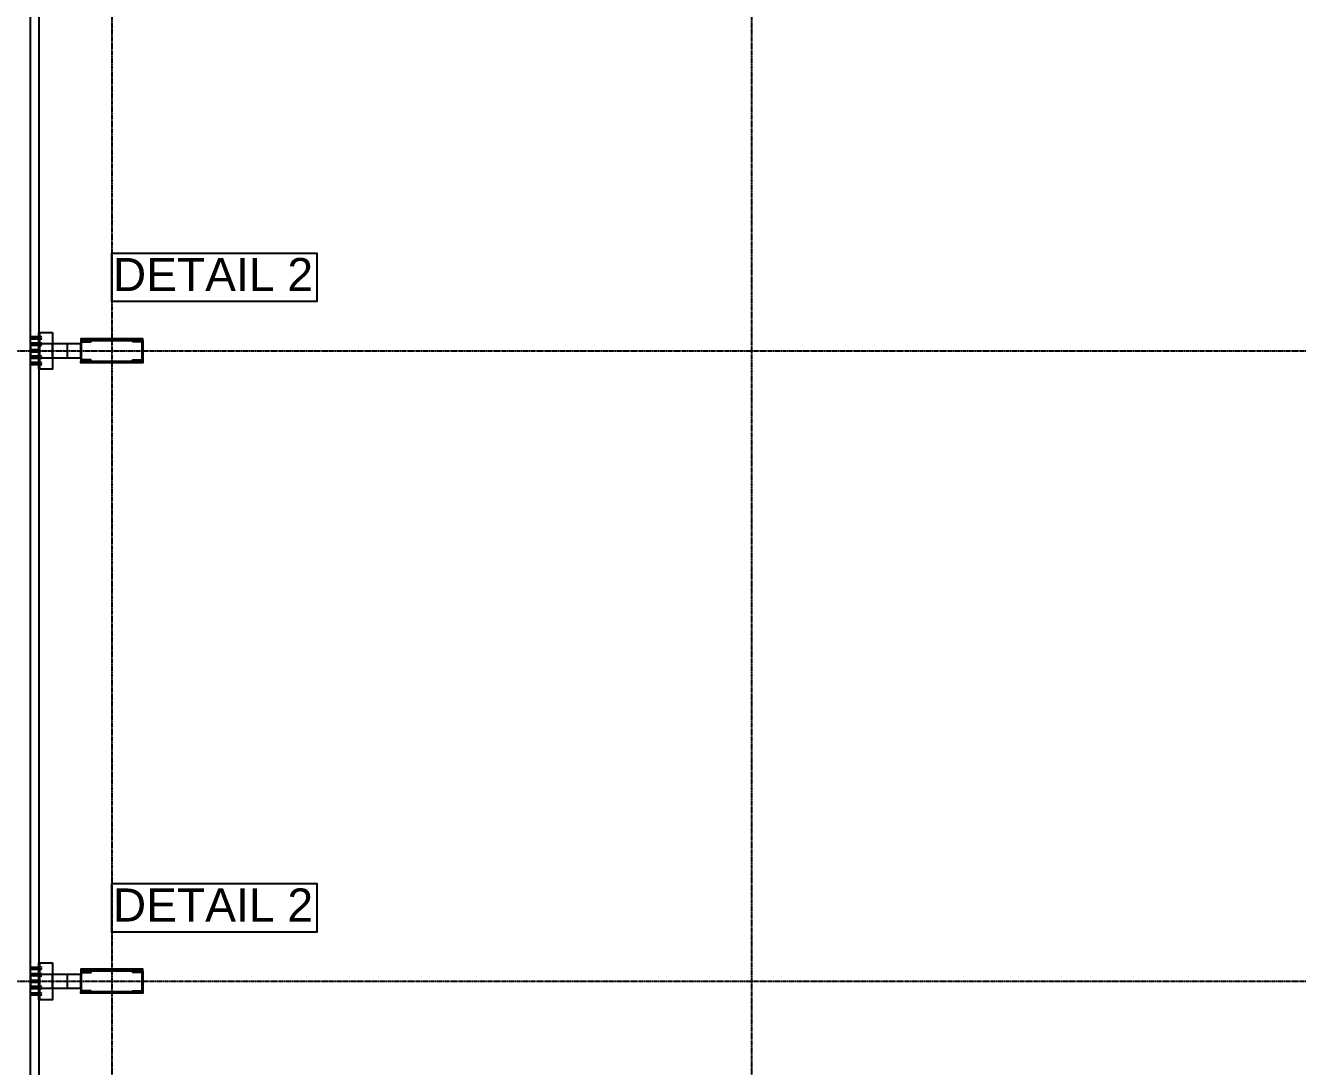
# Model space of a CAD drawing. Header units: millimetres. Extents: x 3470347 to 5996549, y -3470518 to 17149644.
# Drawn here: x 4985624 to 4994854, y 6806472 to 6814027 of the extents above; entities that cross this region are included whole.
import ezdxf
from ezdxf.enums import TextEntityAlignment as Align

# ---------------------------------------------------------------- set-up
doc = ezdxf.new("R2010")
doc.units = ezdxf.units.MM
doc.header["$MEASUREMENT"] = 0
doc.linetypes.add('CENTERX2', pattern=[4, 2.5, -0.5, 0.5, -0.5])
doc.layers.get('0').update_dxf_attribs({"linetype": 'CONTINUOUS', "lineweight": 25})
doc.layers.add('5', color=3, linetype='CONTINUOUS')
doc.layers.add('lintel', color=2, linetype='CONTINUOUS')
doc.layers.add('6 TEXT', color=7, linetype='CONTINUOUS', lineweight=25)
doc.layers.add('channnel', color=2, linetype='CONTINUOUS', lineweight=15)
doc.styles.add('TITLE', font='arial.ttf')

msp = doc.modelspace()

# ---------------------------------------------------------------- hatches: boundary and pattern name
at = {"layer": '6 TEXT', "linetype": 'ByBlock'}
h = msp.add_hatch(color=150, dxfattribs=at)
h.dxf.hatch_style = 1
h.paths.add_polyline_path([(4986026.08, 6811740.67), (4986026.08, 6811590.67), (4986101.08, 6811590.67), (4986101.08, 6811595.67, 0.4142136), (4986097.08, 6811599.67), (4986031.48, 6811599.67), (4986031.48, 6811731.67), (4986097.08, 6811731.67, 0.4142136), (4986101.08, 6811735.67), (4986101.08, 6811740.67)])
h = msp.add_hatch(color=150, dxfattribs=at)
h.dxf.hatch_style = 1
h.paths.add_polyline_path([(4986401.08, 6811740.67), (4986401.08, 6811735.67, 0.4142136), (4986405.08, 6811731.67), (4986470.68, 6811731.67), (4986470.68, 6811599.67), (4986405.08, 6811599.67, 0.4142136), (4986401.08, 6811595.67), (4986401.08, 6811590.67), (4986476.08, 6811590.67), (4986476.08, 6811740.67)])
h = msp.add_hatch(color=150, dxfattribs=at)
h.dxf.hatch_style = 1
h.paths.add_polyline_path([(4986026.08, 6807163.27), (4986026.08, 6807013.27), (4986101.08, 6807013.27), (4986101.08, 6807018.27, 0.4142136), (4986097.08, 6807022.27), (4986031.48, 6807022.27), (4986031.48, 6807154.27), (4986097.08, 6807154.27, 0.4142136), (4986101.08, 6807158.27), (4986101.08, 6807163.27)])
h = msp.add_hatch(color=150, dxfattribs=at)
h.dxf.hatch_style = 1
h.paths.add_polyline_path([(4986401.08, 6807163.27), (4986401.08, 6807158.27, 0.4142136), (4986405.08, 6807154.27), (4986470.68, 6807154.27), (4986470.68, 6807022.27), (4986405.08, 6807022.27, 0.4142136), (4986401.08, 6807018.27), (4986401.08, 6807013.27), (4986476.08, 6807013.27), (4986476.08, 6807163.27)])

# ---------------------------------------------------------------- linework, layer by layer
at = {"color": 8, "linetype": 'ByBlock'}
for p, q in [((4985729.08, 6811767.01), (4985661.08, 6811767.01)), ((4985729.08, 6811759.01), (4985661.08, 6811759.01)), ((4985729.08, 6811751.01), (4985661.08, 6811751.01)), ((4985729.08, 6811720.34), (4985661.08, 6811720.34)), ((4985729.08, 6811712.34), (4985661.08, 6811712.34)), ((4985729.08, 6811712.34), (4985661.08, 6811712.34)), ((4985729.08, 6811704.34), (4985661.08, 6811704.34)), ((4985729.08, 6811627.01), (4985661.08, 6811627.01)), ((4985729.08, 6811619.01), (4985661.08, 6811619.01)), ((4985729.08, 6811619.01), (4985661.08, 6811619.01)), ((4985729.08, 6811611.01), (4985661.08, 6811611.01)), ((4985729.08, 6811580.34), (4985661.08, 6811580.34)), ((4985729.08, 6811572.34), (4985661.08, 6811572.34)), ((4985729.08, 6811564.34), (4985661.08, 6811564.34)), ((4985729.08, 6807192.01), (4985661.08, 6807192.01)), ((4985729.08, 6807184.01), (4985661.08, 6807184.01)), ((4985729.08, 6807176.01), (4985661.08, 6807176.01)), ((4985729.08, 6807145.34), (4985661.08, 6807145.34)), ((4985729.08, 6807137.34), (4985661.08, 6807137.34)), ((4985729.08, 6807137.34), (4985661.08, 6807137.34)), ((4985729.08, 6807129.34), (4985661.08, 6807129.34)), ((4985729.08, 6807052.01), (4985661.08, 6807052.01)), ((4985729.08, 6807044.01), (4985661.08, 6807044.01)), ((4985729.08, 6807044.01), (4985661.08, 6807044.01)), ((4985729.08, 6807036.01), (4985661.08, 6807036.01)), ((4985729.08, 6807005.34), (4985661.08, 6807005.34)), ((4985729.08, 6806997.34), (4985661.08, 6806997.34)), ((4985729.08, 6806989.34), (4985661.08, 6806989.34))]:
    msp.add_line(p, q, dxfattribs=at)
at = {"color": 3}
for p, q in [((4985729.08, 6811532.34), (4985729.08, 6811799.01)), ((4985729.08, 6806957.34), (4985729.08, 6807224.01))]:
    msp.add_line(p, q, dxfattribs=at)
at = {"color": 2}
for p, q in [((4985721.08, 6811672.34), (4985661.08, 6811672.34)), ((4985721.08, 6811672.34), (4985661.08, 6811672.34)), ((4985721.08, 6811659.01), (4985661.08, 6811659.01)), ((4985721.08, 6811659.01), (4985661.08, 6811659.01)), ((4985721.08, 6807097.34), (4985661.08, 6807097.34)), ((4985721.08, 6807097.34), (4985661.08, 6807097.34)), ((4985721.08, 6807084.01), (4985661.08, 6807084.01)), ((4985721.08, 6807084.01), (4985661.08, 6807084.01))]:
    msp.add_line(p, q, dxfattribs=at)
at = {"color": 6, "linetype": 'ByBlock'}
for points in [[(4985721.08, 6811672.34), (4985661.08, 6811672.34), (4985661.08, 6816239.01), (4985721.08, 6816239.01)], [(4985721.08, 6807097.34), (4985661.08, 6807097.34), (4985661.08, 6811659.01), (4985721.08, 6811659.01)], [(4985721.08, 6801611.34), (4985661.08, 6801611.34), (4985661.08, 6807084.01), (4985721.08, 6807084.01)]]:
    msp.add_lwpolyline(points, close=True, dxfattribs=at)
at = {"color": 3}
for points in [[(4985821.08, 6811799.01), (4985821.08, 6811532.34), (4985721.08, 6811532.34), (4985721.08, 6811799.01)], [(4985721.08, 6811615.67), (4985821.08, 6811615.67), (4985821.08, 6811715.67), (4985721.08, 6811715.67)], [(4985926.08, 6811615.67), (4986026.08, 6811615.67), (4986026.08, 6811715.67), (4985926.08, 6811715.67)], [(4985821.08, 6807224.01), (4985821.08, 6806957.34), (4985721.08, 6806957.34), (4985721.08, 6807224.01)], [(4985721.08, 6807040.67), (4985821.08, 6807040.67), (4985821.08, 6807140.67), (4985721.08, 6807140.67)], [(4985926.08, 6807040.67), (4986026.08, 6807040.67), (4986026.08, 6807140.67), (4985926.08, 6807140.67)]]:
    msp.add_lwpolyline(points, close=True, dxfattribs=at)
at = {"layer": '6 TEXT', "color": 8, "linetype": 'CENTERX2', "ltscale": 0.5}
for p, q in [((4986251.08, 6817657.4), (4986251.08, 6774264.13)), ((4990891.08, 6817657.4), (4990891.08, 6774264.13))]:
    msp.add_line(p, q, dxfattribs=at)
at = {"layer": '6 TEXT', "color": 4, "linetype": 'ByBlock'}
for points in [[(4986101.08, 6811590.67), (4986101.08, 6811595.67, 0.4142136), (4986097.08, 6811599.67), (4986031.48, 6811599.67), (4986031.48, 6811731.67), (4986097.08, 6811731.67, 0.4142136), (4986101.08, 6811735.67), (4986101.08, 6811740.67), (4986026.08, 6811740.67), (4986026.08, 6811590.67)], [(4986401.08, 6811590.67), (4986401.08, 6811595.67, -0.4142136), (4986405.08, 6811599.67), (4986470.68, 6811599.67), (4986470.68, 6811731.67), (4986405.08, 6811731.67, -0.4142136), (4986401.08, 6811735.67), (4986401.08, 6811740.67), (4986476.08, 6811740.67), (4986476.08, 6811590.67)], [(4986101.08, 6807013.27), (4986101.08, 6807018.27, 0.4142136), (4986097.08, 6807022.27), (4986031.48, 6807022.27), (4986031.48, 6807154.27), (4986097.08, 6807154.27, 0.4142136), (4986101.08, 6807158.27), (4986101.08, 6807163.27), (4986026.08, 6807163.27), (4986026.08, 6807013.27)], [(4986401.08, 6807013.27), (4986401.08, 6807018.27, -0.4142136), (4986405.08, 6807022.27), (4986470.68, 6807022.27), (4986470.68, 6807154.27), (4986405.08, 6807154.27, -0.4142136), (4986401.08, 6807158.27), (4986401.08, 6807163.27), (4986476.08, 6807163.27), (4986476.08, 6807013.27)]]:
    msp.add_lwpolyline(points, format="xyb", close=True, dxfattribs=at)
at = {"layer": '6 TEXT', "color": 8, "linetype": 'CENTERX2', "ltscale": 0.5}
for points in [[(4982503.56, 6811665.67), (5022418.94, 6811665.67)], [(4982503.56, 6807090.67), (5022418.94, 6807090.67)]]:
    msp.add_lwpolyline(points, dxfattribs=at)
at = {"layer": 'channnel', "color": 8, "linetype": 'ByBlock'}
for p, q in [((4985729.08, 6811767.01), (4985661.08, 6811767.01)), ((4985661.08, 6811767.01), (4985661.08, 6811751.01)), ((4985729.08, 6811751.01), (4985661.08, 6811751.01)), ((4985714.68, 6811751.01), (4985714.68, 6811767.01)), ((4985729.08, 6811769.67), (4985729.08, 6811748.34)), ((4985741.4, 6811769.67), (4985729.08, 6811769.67)), ((4985729.08, 6811759.01), (4985741.4, 6811759.01)), ((4985741.4, 6811748.34), (4985729.08, 6811748.34)), ((4985729.08, 6811720.34), (4985661.08, 6811720.34)), ((4985661.08, 6811720.34), (4985661.08, 6811704.34)), ((4985729.08, 6811704.34), (4985661.08, 6811704.34)), ((4985714.68, 6811704.34), (4985714.68, 6811720.34)), ((4985729.08, 6811723.01), (4985729.08, 6811701.67)), ((4985741.4, 6811723.01), (4985729.08, 6811723.01)), ((4985729.08, 6811712.34), (4985741.4, 6811712.34)), ((4985741.4, 6811701.67), (4985729.08, 6811701.67)), ((4985729.08, 6811627.01), (4985661.08, 6811627.01)), ((4985661.08, 6811611.01), (4985661.08, 6811627.01)), ((4985729.08, 6811611.01), (4985661.08, 6811611.01)), ((4985729.08, 6811580.34), (4985661.08, 6811580.34)), ((4985661.08, 6811564.34), (4985661.08, 6811580.34)), ((4985729.08, 6811564.34), (4985661.08, 6811564.34)), ((4985714.68, 6811627.01), (4985714.68, 6811611.01)), ((4985714.68, 6811580.34), (4985714.68, 6811564.34)), ((4985729.08, 6811608.34), (4985729.08, 6811629.67)), ((4985741.4, 6811629.67), (4985729.08, 6811629.67)), ((4985729.08, 6811619.01), (4985741.4, 6811619.01)), ((4985741.4, 6811608.34), (4985729.08, 6811608.34)), ((4985729.08, 6811561.67), (4985729.08, 6811583.01)), ((4985741.4, 6811583.01), (4985729.08, 6811583.01)), ((4985729.08, 6811572.34), (4985741.4, 6811572.34)), ((4985741.4, 6811561.67), (4985729.08, 6811561.67)), ((4985729.08, 6807192.01), (4985661.08, 6807192.01)), ((4985661.08, 6807192.01), (4985661.08, 6807176.01)), ((4985729.08, 6807176.01), (4985661.08, 6807176.01)), ((4985729.08, 6807145.34), (4985661.08, 6807145.34)), ((4985661.08, 6807145.34), (4985661.08, 6807129.34)), ((4985729.08, 6807129.34), (4985661.08, 6807129.34)), ((4985714.68, 6807176.01), (4985714.68, 6807192.01)), ((4985714.68, 6807129.34), (4985714.68, 6807145.34)), ((4985729.08, 6807194.67), (4985729.08, 6807173.34)), ((4985741.4, 6807194.67), (4985729.08, 6807194.67)), ((4985729.08, 6807184.01), (4985741.4, 6807184.01)), ((4985741.4, 6807173.34), (4985729.08, 6807173.34)), ((4985729.08, 6807148.01), (4985729.08, 6807126.67)), ((4985741.4, 6807148.01), (4985729.08, 6807148.01)), ((4985729.08, 6807137.34), (4985741.4, 6807137.34)), ((4985741.4, 6807126.67), (4985729.08, 6807126.67)), ((4985729.08, 6807052.01), (4985661.08, 6807052.01)), ((4985661.08, 6807036.01), (4985661.08, 6807052.01)), ((4985729.08, 6807036.01), (4985661.08, 6807036.01)), ((4985714.68, 6807052.01), (4985714.68, 6807036.01)), ((4985729.08, 6807033.34), (4985729.08, 6807054.67)), ((4985741.4, 6807054.67), (4985729.08, 6807054.67)), ((4985729.08, 6807044.01), (4985741.4, 6807044.01)), ((4985741.4, 6807033.34), (4985729.08, 6807033.34)), ((4985729.08, 6807005.34), (4985661.08, 6807005.34)), ((4985661.08, 6806989.34), (4985661.08, 6807005.34)), ((4985729.08, 6806989.34), (4985661.08, 6806989.34)), ((4985714.68, 6807005.34), (4985714.68, 6806989.34)), ((4985729.08, 6806986.67), (4985729.08, 6807008.01)), ((4985741.4, 6807008.01), (4985729.08, 6807008.01)), ((4985729.08, 6806997.34), (4985741.4, 6806997.34)), ((4985741.4, 6806986.67), (4985729.08, 6806986.67))]:
    msp.add_line(p, q, dxfattribs=at)
at = {"layer": 'channnel', "color": 8, "linetype": 'Continuous'}
for p, q in [((4985666.87, 6811751.59), (4985661.08, 6811764.02)), ((4985665.63, 6811751.01), (4985661.08, 6811760.76)), ((4985663.84, 6811751.59), (4985661.08, 6811757.51)), ((4985662.59, 6811751.01), (4985661.08, 6811754.26)), ((4985668.66, 6811751.01), (4985661.47, 6811766.43)), ((4985669.91, 6811751.59), (4985662.72, 6811767.01)), ((4985671.7, 6811751.01), (4985664.51, 6811766.43)), ((4985672.94, 6811751.59), (4985665.75, 6811767.01)), ((4985674.73, 6811751.01), (4985667.54, 6811766.43)), ((4985676.25, 6811751.01), (4985668.79, 6811767.01)), ((4985677.49, 6811751.59), (4985670.58, 6811766.43)), ((4985679.28, 6811751.01), (4985671.82, 6811767.01)), ((4985680.53, 6811751.59), (4985673.61, 6811766.43)), ((4985682.32, 6811751.01), (4985674.86, 6811767.01)), ((4985683.56, 6811751.59), (4985676.64, 6811766.43)), ((4985685.35, 6811751.01), (4985677.89, 6811767.01)), ((4985686.6, 6811751.59), (4985679.68, 6811766.43)), ((4985688.39, 6811751.01), (4985680.92, 6811767.01)), ((4985689.63, 6811751.59), (4985682.71, 6811766.43)), ((4985691.42, 6811751.01), (4985683.96, 6811767.01)), ((4985692.67, 6811751.59), (4985685.75, 6811766.43)), ((4985694.45, 6811751.01), (4985686.99, 6811767.01)), ((4985695.7, 6811751.59), (4985688.78, 6811766.43)), ((4985697.49, 6811751.01), (4985690.03, 6811767.01)), ((4985692.07, 6811751.59), (4985691.82, 6811766.43)), ((4985699.92, 6811751.01), (4985692.46, 6811767.01)), ((4985693.86, 6811751.01), (4985693.06, 6811767.01)), ((4985701.17, 6811751.59), (4985694.25, 6811766.43)), ((4985695.1, 6811751.59), (4985694.85, 6811766.43)), ((4985702.96, 6811751.01), (4985695.5, 6811767.01)), ((4985696.89, 6811751.01), (4985696.1, 6811767.01)), ((4985704.21, 6811751.59), (4985697.29, 6811766.43)), ((4985698.14, 6811751.59), (4985697.88, 6811766.43)), ((4985705.99, 6811751.01), (4985698.53, 6811767.01)), ((4985700.17, 6811766.76), (4985700.05, 6811767.01)), ((4985707.24, 6811751.59), (4985700.32, 6811766.43)), ((4985709.03, 6811751.01), (4985701.57, 6811767.01)), ((4985703.2, 6811766.76), (4985703.08, 6811767.01)), ((4985710.27, 6811751.59), (4985703.35, 6811766.43)), ((4985712.06, 6811751.01), (4985704.6, 6811767.01)), ((4985706.23, 6811766.76), (4985706.12, 6811767.01)), ((4985713.31, 6811751.59), (4985706.39, 6811766.43)), ((4985714.68, 6811751.9), (4985707.64, 6811767.01)), ((4985709.27, 6811766.76), (4985709.15, 6811767.01)), ((4985714.68, 6811755.15), (4985709.42, 6811766.43)), ((4985714.68, 6811758.41), (4985710.67, 6811767.01)), ((4985712.3, 6811766.76), (4985712.19, 6811767.01)), ((4985714.68, 6811761.66), (4985712.46, 6811766.43)), ((4985714.68, 6811764.91), (4985713.7, 6811767.01)), ((4985715.34, 6811766.76), (4985715.22, 6811767.01)), ((4985666.87, 6811704.92), (4985661.08, 6811717.35)), ((4985665.63, 6811704.34), (4985661.08, 6811714.1)), ((4985663.84, 6811704.92), (4985661.08, 6811710.84)), ((4985662.59, 6811704.34), (4985661.08, 6811707.59)), ((4985668.66, 6811704.34), (4985661.47, 6811719.76)), ((4985669.91, 6811704.92), (4985662.72, 6811720.34)), ((4985671.7, 6811704.34), (4985664.51, 6811719.76)), ((4985672.94, 6811704.92), (4985665.75, 6811720.34)), ((4985674.73, 6811704.34), (4985667.54, 6811719.76)), ((4985676.25, 6811704.34), (4985668.79, 6811720.34)), ((4985677.49, 6811704.92), (4985670.58, 6811719.76)), ((4985679.28, 6811704.34), (4985671.82, 6811720.34)), ((4985680.53, 6811704.92), (4985673.61, 6811719.76)), ((4985682.32, 6811704.34), (4985674.86, 6811720.34)), ((4985683.56, 6811704.92), (4985676.64, 6811719.76)), ((4985685.35, 6811704.34), (4985677.89, 6811720.34)), ((4985686.6, 6811704.92), (4985679.68, 6811719.76)), ((4985688.39, 6811704.34), (4985680.92, 6811720.34)), ((4985689.63, 6811704.92), (4985682.71, 6811719.76)), ((4985691.42, 6811704.34), (4985683.96, 6811720.34)), ((4985692.67, 6811704.92), (4985685.75, 6811719.76)), ((4985694.45, 6811704.34), (4985686.99, 6811720.34)), ((4985695.7, 6811704.92), (4985688.78, 6811719.76)), ((4985697.49, 6811704.34), (4985690.03, 6811720.34)), ((4985692.07, 6811704.92), (4985691.82, 6811719.76)), ((4985699.92, 6811704.34), (4985692.46, 6811720.34)), ((4985693.86, 6811704.34), (4985693.06, 6811720.34)), ((4985701.17, 6811704.92), (4985694.25, 6811719.76)), ((4985695.1, 6811704.92), (4985694.85, 6811719.76)), ((4985702.96, 6811704.34), (4985695.5, 6811720.34)), ((4985696.89, 6811704.34), (4985696.1, 6811720.34)), ((4985704.21, 6811704.92), (4985697.29, 6811719.76)), ((4985698.14, 6811704.92), (4985697.88, 6811719.76)), ((4985705.99, 6811704.34), (4985698.53, 6811720.34)), ((4985700.17, 6811720.09), (4985700.05, 6811720.34)), ((4985707.24, 6811704.92), (4985700.32, 6811719.76)), ((4985709.03, 6811704.34), (4985701.57, 6811720.34)), ((4985703.2, 6811720.09), (4985703.08, 6811720.34)), ((4985710.27, 6811704.92), (4985703.35, 6811719.76)), ((4985712.06, 6811704.34), (4985704.6, 6811720.34)), ((4985706.23, 6811720.09), (4985706.12, 6811720.34)), ((4985713.31, 6811704.92), (4985706.39, 6811719.76)), ((4985714.68, 6811705.23), (4985707.64, 6811720.34)), ((4985709.27, 6811720.09), (4985709.15, 6811720.34)), ((4985714.68, 6811708.49), (4985709.42, 6811719.76)), ((4985714.68, 6811711.74), (4985710.67, 6811720.34)), ((4985712.3, 6811720.09), (4985712.19, 6811720.34)), ((4985714.68, 6811714.99), (4985712.46, 6811719.76)), ((4985714.68, 6811718.25), (4985713.7, 6811720.34)), ((4985715.34, 6811720.09), (4985715.22, 6811720.34)), ((4985662.59, 6811627.01), (4985661.08, 6811623.76)), ((4985665.63, 6811627.01), (4985661.08, 6811617.25)), ((4985663.84, 6811626.43), (4985661.08, 6811620.5)), ((4985666.87, 6811626.43), (4985661.08, 6811614)), ((4985662.59, 6811580.34), (4985661.08, 6811577.09)), ((4985665.63, 6811580.34), (4985661.08, 6811570.58)), ((4985663.84, 6811579.76), (4985661.08, 6811573.84)), ((4985666.87, 6811579.76), (4985661.08, 6811567.33)), ((4985668.66, 6811627.01), (4985661.47, 6811611.59)), ((4985668.66, 6811580.34), (4985661.47, 6811564.92)), ((4985669.91, 6811626.43), (4985662.72, 6811611.01)), ((4985669.91, 6811579.76), (4985662.72, 6811564.34)), ((4985671.7, 6811627.01), (4985664.51, 6811611.59)), ((4985671.7, 6811580.34), (4985664.51, 6811564.92)), ((4985672.94, 6811626.43), (4985665.75, 6811611.01)), ((4985672.94, 6811579.76), (4985665.75, 6811564.34)), ((4985674.73, 6811627.01), (4985667.54, 6811611.59)), ((4985674.73, 6811580.34), (4985667.54, 6811564.92)), ((4985676.25, 6811627.01), (4985668.79, 6811611.01)), ((4985676.25, 6811580.34), (4985668.79, 6811564.34)), ((4985677.49, 6811626.43), (4985670.58, 6811611.59)), ((4985677.49, 6811579.76), (4985670.58, 6811564.92)), ((4985679.28, 6811627.01), (4985671.82, 6811611.01)), ((4985679.28, 6811580.34), (4985671.82, 6811564.34)), ((4985680.53, 6811626.43), (4985673.61, 6811611.59)), ((4985680.53, 6811579.76), (4985673.61, 6811564.92)), ((4985682.32, 6811627.01), (4985674.86, 6811611.01)), ((4985682.32, 6811580.34), (4985674.86, 6811564.34)), ((4985683.56, 6811626.43), (4985676.64, 6811611.59)), ((4985683.56, 6811579.76), (4985676.64, 6811564.92)), ((4985685.35, 6811627.01), (4985677.89, 6811611.01)), ((4985685.35, 6811580.34), (4985677.89, 6811564.34)), ((4985686.6, 6811626.43), (4985679.68, 6811611.59)), ((4985686.6, 6811579.76), (4985679.68, 6811564.92)), ((4985688.39, 6811627.01), (4985680.92, 6811611.01)), ((4985688.39, 6811580.34), (4985680.92, 6811564.34)), ((4985689.63, 6811626.43), (4985682.71, 6811611.59)), ((4985689.63, 6811579.76), (4985682.71, 6811564.92)), ((4985691.42, 6811627.01), (4985683.96, 6811611.01)), ((4985691.42, 6811580.34), (4985683.96, 6811564.34)), ((4985692.67, 6811626.43), (4985685.75, 6811611.59)), ((4985692.67, 6811579.76), (4985685.75, 6811564.92)), ((4985694.45, 6811627.01), (4985686.99, 6811611.01)), ((4985694.45, 6811580.34), (4985686.99, 6811564.34)), ((4985695.7, 6811626.43), (4985688.78, 6811611.59)), ((4985695.7, 6811579.76), (4985688.78, 6811564.92)), ((4985697.49, 6811627.01), (4985690.03, 6811611.01)), ((4985697.49, 6811580.34), (4985690.03, 6811564.34)), ((4985692.07, 6811626.43), (4985691.82, 6811611.59)), ((4985692.07, 6811579.76), (4985691.82, 6811564.92)), ((4985699.92, 6811627.01), (4985692.46, 6811611.01)), ((4985699.92, 6811580.34), (4985692.46, 6811564.34)), ((4985693.86, 6811627.01), (4985693.06, 6811611.01)), ((4985693.86, 6811580.34), (4985693.06, 6811564.34)), ((4985701.17, 6811626.43), (4985694.25, 6811611.59)), ((4985701.17, 6811579.76), (4985694.25, 6811564.92)), ((4985695.1, 6811626.43), (4985694.85, 6811611.59)), ((4985695.1, 6811579.76), (4985694.85, 6811564.92)), ((4985702.96, 6811627.01), (4985695.5, 6811611.01)), ((4985702.96, 6811580.34), (4985695.5, 6811564.34)), ((4985696.89, 6811627.01), (4985696.1, 6811611.01)), ((4985696.89, 6811580.34), (4985696.1, 6811564.34)), ((4985704.21, 6811626.43), (4985697.29, 6811611.59)), ((4985704.21, 6811579.76), (4985697.29, 6811564.92)), ((4985698.14, 6811626.43), (4985697.88, 6811611.59)), ((4985698.14, 6811579.76), (4985697.88, 6811564.92)), ((4985705.99, 6811627.01), (4985698.53, 6811611.01)), ((4985705.99, 6811580.34), (4985698.53, 6811564.34)), ((4985700.17, 6811611.26), (4985700.05, 6811611.01)), ((4985700.17, 6811564.59), (4985700.05, 6811564.34)), ((4985707.24, 6811626.43), (4985700.32, 6811611.59)), ((4985707.24, 6811579.76), (4985700.32, 6811564.92)), ((4985709.03, 6811627.01), (4985701.57, 6811611.01)), ((4985709.03, 6811580.34), (4985701.57, 6811564.34)), ((4985703.2, 6811611.26), (4985703.08, 6811611.01)), ((4985703.2, 6811564.59), (4985703.08, 6811564.34)), ((4985710.27, 6811626.43), (4985703.35, 6811611.59)), ((4985710.27, 6811579.76), (4985703.35, 6811564.92)), ((4985712.06, 6811627.01), (4985704.6, 6811611.01)), ((4985712.06, 6811580.34), (4985704.6, 6811564.34)), ((4985706.23, 6811611.26), (4985706.12, 6811611.01)), ((4985706.23, 6811564.59), (4985706.12, 6811564.34)), ((4985713.31, 6811626.43), (4985706.39, 6811611.59)), ((4985713.31, 6811579.76), (4985706.39, 6811564.92)), ((4985714.68, 6811626.11), (4985707.64, 6811611.01)), ((4985714.68, 6811579.45), (4985707.64, 6811564.34)), ((4985709.27, 6811611.26), (4985709.15, 6811611.01)), ((4985709.27, 6811564.59), (4985709.15, 6811564.34)), ((4985714.68, 6811622.86), (4985709.42, 6811611.59)), ((4985714.68, 6811576.19), (4985709.42, 6811564.92)), ((4985714.68, 6811619.61), (4985710.67, 6811611.01)), ((4985714.68, 6811572.94), (4985710.67, 6811564.34)), ((4985712.3, 6811611.26), (4985712.19, 6811611.01)), ((4985712.3, 6811564.59), (4985712.19, 6811564.34)), ((4985714.68, 6811616.35), (4985712.46, 6811611.59)), ((4985714.68, 6811569.69), (4985712.46, 6811564.92)), ((4985714.68, 6811613.1), (4985713.7, 6811611.01)), ((4985714.68, 6811566.43), (4985713.7, 6811564.34)), ((4985715.34, 6811611.26), (4985715.22, 6811611.01)), ((4985715.34, 6811564.59), (4985715.22, 6811564.34)), ((4985666.87, 6807176.59), (4985661.08, 6807189.02)), ((4985665.63, 6807176.01), (4985661.08, 6807185.76)), ((4985663.84, 6807176.59), (4985661.08, 6807182.51)), ((4985662.59, 6807176.01), (4985661.08, 6807179.26)), ((4985666.87, 6807129.92), (4985661.08, 6807142.35)), ((4985665.63, 6807129.34), (4985661.08, 6807139.1)), ((4985663.84, 6807129.92), (4985661.08, 6807135.84)), ((4985662.59, 6807129.34), (4985661.08, 6807132.59)), ((4985668.66, 6807176.01), (4985661.47, 6807191.43)), ((4985668.66, 6807129.34), (4985661.47, 6807144.76)), ((4985669.91, 6807176.59), (4985662.72, 6807192.01)), ((4985669.91, 6807129.92), (4985662.72, 6807145.34)), ((4985671.7, 6807176.01), (4985664.51, 6807191.43)), ((4985671.7, 6807129.34), (4985664.51, 6807144.76)), ((4985672.94, 6807176.59), (4985665.75, 6807192.01)), ((4985672.94, 6807129.92), (4985665.75, 6807145.34)), ((4985674.73, 6807176.01), (4985667.54, 6807191.43)), ((4985674.73, 6807129.34), (4985667.54, 6807144.76)), ((4985676.25, 6807176.01), (4985668.79, 6807192.01)), ((4985676.25, 6807129.34), (4985668.79, 6807145.34)), ((4985677.49, 6807176.59), (4985670.58, 6807191.43)), ((4985677.49, 6807129.92), (4985670.58, 6807144.76)), ((4985679.28, 6807176.01), (4985671.82, 6807192.01)), ((4985679.28, 6807129.34), (4985671.82, 6807145.34)), ((4985680.53, 6807176.59), (4985673.61, 6807191.43)), ((4985680.53, 6807129.92), (4985673.61, 6807144.76)), ((4985682.32, 6807176.01), (4985674.86, 6807192.01)), ((4985682.32, 6807129.34), (4985674.86, 6807145.34)), ((4985683.56, 6807176.59), (4985676.64, 6807191.43)), ((4985683.56, 6807129.92), (4985676.64, 6807144.76)), ((4985685.35, 6807176.01), (4985677.89, 6807192.01)), ((4985685.35, 6807129.34), (4985677.89, 6807145.34)), ((4985686.6, 6807176.59), (4985679.68, 6807191.43)), ((4985686.6, 6807129.92), (4985679.68, 6807144.76)), ((4985688.39, 6807176.01), (4985680.92, 6807192.01)), ((4985688.39, 6807129.34), (4985680.92, 6807145.34)), ((4985689.63, 6807176.59), (4985682.71, 6807191.43)), ((4985689.63, 6807129.92), (4985682.71, 6807144.76)), ((4985691.42, 6807176.01), (4985683.96, 6807192.01)), ((4985691.42, 6807129.34), (4985683.96, 6807145.34)), ((4985692.67, 6807176.59), (4985685.75, 6807191.43)), ((4985692.67, 6807129.92), (4985685.75, 6807144.76)), ((4985694.45, 6807176.01), (4985686.99, 6807192.01)), ((4985694.45, 6807129.34), (4985686.99, 6807145.34)), ((4985695.7, 6807176.59), (4985688.78, 6807191.43)), ((4985695.7, 6807129.92), (4985688.78, 6807144.76)), ((4985697.49, 6807176.01), (4985690.03, 6807192.01)), ((4985697.49, 6807129.34), (4985690.03, 6807145.34)), ((4985692.07, 6807176.59), (4985691.82, 6807191.43)), ((4985692.07, 6807129.92), (4985691.82, 6807144.76)), ((4985699.92, 6807176.01), (4985692.46, 6807192.01)), ((4985699.92, 6807129.34), (4985692.46, 6807145.34)), ((4985693.86, 6807176.01), (4985693.06, 6807192.01)), ((4985693.86, 6807129.34), (4985693.06, 6807145.34)), ((4985701.17, 6807176.59), (4985694.25, 6807191.43)), ((4985701.17, 6807129.92), (4985694.25, 6807144.76)), ((4985695.1, 6807176.59), (4985694.85, 6807191.43)), ((4985695.1, 6807129.92), (4985694.85, 6807144.76)), ((4985702.96, 6807176.01), (4985695.5, 6807192.01)), ((4985702.96, 6807129.34), (4985695.5, 6807145.34)), ((4985696.89, 6807176.01), (4985696.1, 6807192.01)), ((4985696.89, 6807129.34), (4985696.1, 6807145.34)), ((4985704.21, 6807176.59), (4985697.29, 6807191.43)), ((4985704.21, 6807129.92), (4985697.29, 6807144.76)), ((4985698.14, 6807176.59), (4985697.88, 6807191.43)), ((4985698.14, 6807129.92), (4985697.88, 6807144.76)), ((4985705.99, 6807176.01), (4985698.53, 6807192.01)), ((4985705.99, 6807129.34), (4985698.53, 6807145.34)), ((4985700.17, 6807191.76), (4985700.05, 6807192.01)), ((4985700.17, 6807145.09), (4985700.05, 6807145.34)), ((4985707.24, 6807176.59), (4985700.32, 6807191.43)), ((4985707.24, 6807129.92), (4985700.32, 6807144.76)), ((4985709.03, 6807176.01), (4985701.57, 6807192.01)), ((4985709.03, 6807129.34), (4985701.57, 6807145.34)), ((4985703.2, 6807191.76), (4985703.08, 6807192.01)), ((4985703.2, 6807145.09), (4985703.08, 6807145.34)), ((4985710.27, 6807176.59), (4985703.35, 6807191.43)), ((4985710.27, 6807129.92), (4985703.35, 6807144.76)), ((4985712.06, 6807176.01), (4985704.6, 6807192.01)), ((4985712.06, 6807129.34), (4985704.6, 6807145.34)), ((4985706.23, 6807191.76), (4985706.12, 6807192.01)), ((4985706.23, 6807145.09), (4985706.12, 6807145.34)), ((4985713.31, 6807176.59), (4985706.39, 6807191.43)), ((4985713.31, 6807129.92), (4985706.39, 6807144.76)), ((4985714.68, 6807176.9), (4985707.64, 6807192.01)), ((4985714.68, 6807130.23), (4985707.64, 6807145.34)), ((4985709.27, 6807191.76), (4985709.15, 6807192.01)), ((4985709.27, 6807145.09), (4985709.15, 6807145.34)), ((4985714.68, 6807180.15), (4985709.42, 6807191.43)), ((4985714.68, 6807133.49), (4985709.42, 6807144.76)), ((4985714.68, 6807183.41), (4985710.67, 6807192.01)), ((4985714.68, 6807136.74), (4985710.67, 6807145.34)), ((4985712.3, 6807191.76), (4985712.19, 6807192.01)), ((4985712.3, 6807145.09), (4985712.19, 6807145.34)), ((4985714.68, 6807186.66), (4985712.46, 6807191.43)), ((4985714.68, 6807139.99), (4985712.46, 6807144.76)), ((4985714.68, 6807189.91), (4985713.7, 6807192.01)), ((4985714.68, 6807143.25), (4985713.7, 6807145.34)), ((4985715.34, 6807191.76), (4985715.22, 6807192.01)), ((4985715.34, 6807145.09), (4985715.22, 6807145.34)), ((4985662.59, 6807052.01), (4985661.08, 6807048.76)), ((4985665.63, 6807052.01), (4985661.08, 6807042.25)), ((4985663.84, 6807051.43), (4985661.08, 6807045.5)), ((4985666.87, 6807051.43), (4985661.08, 6807039)), ((4985668.66, 6807052.01), (4985661.47, 6807036.59)), ((4985669.91, 6807051.43), (4985662.72, 6807036.01)), ((4985671.7, 6807052.01), (4985664.51, 6807036.59)), ((4985672.94, 6807051.43), (4985665.75, 6807036.01)), ((4985674.73, 6807052.01), (4985667.54, 6807036.59)), ((4985676.25, 6807052.01), (4985668.79, 6807036.01)), ((4985677.49, 6807051.43), (4985670.58, 6807036.59)), ((4985679.28, 6807052.01), (4985671.82, 6807036.01)), ((4985680.53, 6807051.43), (4985673.61, 6807036.59)), ((4985682.32, 6807052.01), (4985674.86, 6807036.01)), ((4985683.56, 6807051.43), (4985676.64, 6807036.59)), ((4985685.35, 6807052.01), (4985677.89, 6807036.01)), ((4985686.6, 6807051.43), (4985679.68, 6807036.59)), ((4985688.39, 6807052.01), (4985680.92, 6807036.01)), ((4985689.63, 6807051.43), (4985682.71, 6807036.59)), ((4985691.42, 6807052.01), (4985683.96, 6807036.01)), ((4985692.67, 6807051.43), (4985685.75, 6807036.59)), ((4985694.45, 6807052.01), (4985686.99, 6807036.01)), ((4985695.7, 6807051.43), (4985688.78, 6807036.59)), ((4985697.49, 6807052.01), (4985690.03, 6807036.01)), ((4985692.07, 6807051.43), (4985691.82, 6807036.59)), ((4985699.92, 6807052.01), (4985692.46, 6807036.01)), ((4985693.86, 6807052.01), (4985693.06, 6807036.01)), ((4985701.17, 6807051.43), (4985694.25, 6807036.59)), ((4985695.1, 6807051.43), (4985694.85, 6807036.59)), ((4985702.96, 6807052.01), (4985695.5, 6807036.01)), ((4985696.89, 6807052.01), (4985696.1, 6807036.01)), ((4985704.21, 6807051.43), (4985697.29, 6807036.59)), ((4985698.14, 6807051.43), (4985697.88, 6807036.59)), ((4985705.99, 6807052.01), (4985698.53, 6807036.01)), ((4985700.17, 6807036.26), (4985700.05, 6807036.01)), ((4985707.24, 6807051.43), (4985700.32, 6807036.59)), ((4985709.03, 6807052.01), (4985701.57, 6807036.01)), ((4985703.2, 6807036.26), (4985703.08, 6807036.01)), ((4985710.27, 6807051.43), (4985703.35, 6807036.59)), ((4985712.06, 6807052.01), (4985704.6, 6807036.01)), ((4985706.23, 6807036.26), (4985706.12, 6807036.01)), ((4985713.31, 6807051.43), (4985706.39, 6807036.59)), ((4985714.68, 6807051.11), (4985707.64, 6807036.01)), ((4985709.27, 6807036.26), (4985709.15, 6807036.01)), ((4985714.68, 6807047.86), (4985709.42, 6807036.59)), ((4985714.68, 6807044.61), (4985710.67, 6807036.01)), ((4985712.3, 6807036.26), (4985712.19, 6807036.01)), ((4985714.68, 6807041.35), (4985712.46, 6807036.59)), ((4985714.68, 6807038.1), (4985713.7, 6807036.01)), ((4985715.34, 6807036.26), (4985715.22, 6807036.01)), ((4985662.59, 6807005.34), (4985661.08, 6807002.09)), ((4985665.63, 6807005.34), (4985661.08, 6806995.58)), ((4985663.84, 6807004.76), (4985661.08, 6806998.84)), ((4985666.87, 6807004.76), (4985661.08, 6806992.33)), ((4985668.66, 6807005.34), (4985661.47, 6806989.92)), ((4985669.91, 6807004.76), (4985662.72, 6806989.34)), ((4985671.7, 6807005.34), (4985664.51, 6806989.92)), ((4985672.94, 6807004.76), (4985665.75, 6806989.34)), ((4985674.73, 6807005.34), (4985667.54, 6806989.92)), ((4985676.25, 6807005.34), (4985668.79, 6806989.34)), ((4985677.49, 6807004.76), (4985670.58, 6806989.92)), ((4985679.28, 6807005.34), (4985671.82, 6806989.34)), ((4985680.53, 6807004.76), (4985673.61, 6806989.92)), ((4985682.32, 6807005.34), (4985674.86, 6806989.34)), ((4985683.56, 6807004.76), (4985676.64, 6806989.92)), ((4985685.35, 6807005.34), (4985677.89, 6806989.34)), ((4985686.6, 6807004.76), (4985679.68, 6806989.92)), ((4985688.39, 6807005.34), (4985680.92, 6806989.34)), ((4985689.63, 6807004.76), (4985682.71, 6806989.92)), ((4985691.42, 6807005.34), (4985683.96, 6806989.34)), ((4985692.67, 6807004.76), (4985685.75, 6806989.92)), ((4985694.45, 6807005.34), (4985686.99, 6806989.34)), ((4985695.7, 6807004.76), (4985688.78, 6806989.92)), ((4985697.49, 6807005.34), (4985690.03, 6806989.34)), ((4985692.07, 6807004.76), (4985691.82, 6806989.92)), ((4985699.92, 6807005.34), (4985692.46, 6806989.34)), ((4985693.86, 6807005.34), (4985693.06, 6806989.34)), ((4985701.17, 6807004.76), (4985694.25, 6806989.92)), ((4985695.1, 6807004.76), (4985694.85, 6806989.92)), ((4985702.96, 6807005.34), (4985695.5, 6806989.34)), ((4985696.89, 6807005.34), (4985696.1, 6806989.34)), ((4985704.21, 6807004.76), (4985697.29, 6806989.92)), ((4985698.14, 6807004.76), (4985697.88, 6806989.92)), ((4985705.99, 6807005.34), (4985698.53, 6806989.34)), ((4985700.17, 6806989.59), (4985700.05, 6806989.34)), ((4985707.24, 6807004.76), (4985700.32, 6806989.92)), ((4985709.03, 6807005.34), (4985701.57, 6806989.34)), ((4985703.2, 6806989.59), (4985703.08, 6806989.34)), ((4985710.27, 6807004.76), (4985703.35, 6806989.92)), ((4985712.06, 6807005.34), (4985704.6, 6806989.34)), ((4985706.23, 6806989.59), (4985706.12, 6806989.34)), ((4985713.31, 6807004.76), (4985706.39, 6806989.92)), ((4985714.68, 6807004.45), (4985707.64, 6806989.34)), ((4985709.27, 6806989.59), (4985709.15, 6806989.34)), ((4985714.68, 6807001.19), (4985709.42, 6806989.92)), ((4985714.68, 6806997.94), (4985710.67, 6806989.34)), ((4985712.3, 6806989.59), (4985712.19, 6806989.34)), ((4985714.68, 6806994.69), (4985712.46, 6806989.92)), ((4985714.68, 6806991.43), (4985713.7, 6806989.34)), ((4985715.34, 6806989.59), (4985715.22, 6806989.34))]:
    msp.add_line(p, q, dxfattribs=at)
for centre, radius, start, end in [((4985662.1, 6811766.72), 0.688, 25, 205), ((4985663.22, 6811751.3), 0.688, 205, 25), ((4985665.13, 6811766.72), 0.688, 25, 205), ((4985666.25, 6811751.3), 0.687, 205, 25), ((4985668.16, 6811766.72), 0.688, 25, 205), ((4985669.29, 6811751.3), 0.688, 205, 25), ((4985671.2, 6811766.72), 0.688, 25, 205), ((4985672.32, 6811751.3), 0.688, 205, 25), ((4985674.23, 6811766.72), 0.688, 25, 205), ((4985676.87, 6811751.3), 0.688, 205, 25), ((4985677.27, 6811766.72), 0.688, 25, 205), ((4985679.91, 6811751.3), 0.688, 205, 25), ((4985680.3, 6811766.72), 0.688, 25, 205), ((4985682.94, 6811751.3), 0.687, 205, 25), ((4985683.34, 6811766.72), 0.687, 25, 205), ((4985685.97, 6811751.3), 0.688, 205, 25), ((4985686.37, 6811766.72), 0.688, 25, 205), ((4985689.01, 6811751.3), 0.688, 205, 25), ((4985689.4, 6811766.72), 0.688, 25, 205), ((4985692.04, 6811751.3), 0.687, 205, 25), ((4985692.44, 6811766.72), 0.688, 25, 205), ((4985694.24, 6811746.27), 5.75, 55.569041, 112.192993), ((4985695.71, 6811771.75), 5.75, 235.569041, 292.192993), ((4985694.48, 6811751.3), 0.688, 205, 25), ((4985694.88, 6811766.72), 0.687, 25, 205), ((4985695.08, 6811751.3), 0.688, 205, 25), ((4985695.47, 6811766.72), 0.688, 25, 205), ((4985697.51, 6811751.3), 0.687, 205, 25), ((4985697.91, 6811766.72), 0.688, 25, 205), ((4985700.55, 6811751.3), 0.687, 205, 25), ((4985700.94, 6811766.72), 0.688, 25, 205), ((4985703.58, 6811751.3), 0.687, 205, 25), ((4985703.98, 6811766.72), 0.688, 25, 205), ((4985706.62, 6811751.3), 0.687, 205, 25), ((4985707.01, 6811766.72), 0.688, 25, 205), ((4985709.65, 6811751.3), 0.687, 205, 25), ((4985710.05, 6811766.72), 0.688, 25, 205), ((4985712.69, 6811751.3), 0.687, 205, 25), ((4985713.08, 6811766.72), 0.688, 25, 205), ((4985662.1, 6811720.05), 0.688, 25, 205), ((4985663.22, 6811704.63), 0.688, 205, 25), ((4985665.13, 6811720.05), 0.688, 25, 205), ((4985666.25, 6811704.63), 0.687, 205, 25), ((4985668.16, 6811720.05), 0.688, 25, 205), ((4985669.29, 6811704.63), 0.688, 205, 25), ((4985671.2, 6811720.05), 0.688, 25, 205), ((4985672.32, 6811704.63), 0.688, 205, 25), ((4985674.23, 6811720.05), 0.688, 25, 205), ((4985676.87, 6811704.63), 0.688, 205, 25), ((4985677.27, 6811720.05), 0.688, 25, 205), ((4985679.91, 6811704.63), 0.688, 205, 25), ((4985680.3, 6811720.05), 0.688, 25, 205), ((4985682.94, 6811704.63), 0.687, 205, 25), ((4985683.34, 6811720.05), 0.687, 25, 205), ((4985685.97, 6811704.63), 0.688, 205, 25), ((4985686.37, 6811720.05), 0.688, 25, 205), ((4985689.01, 6811704.63), 0.688, 205, 25), ((4985689.4, 6811720.05), 0.688, 25, 205), ((4985692.04, 6811704.63), 0.687, 205, 25), ((4985692.44, 6811720.05), 0.688, 25, 205), ((4985694.24, 6811699.6), 5.75, 55.569041, 112.192993), ((4985695.71, 6811725.08), 5.75, 235.569041, 292.192993), ((4985694.48, 6811704.63), 0.688, 205, 25), ((4985694.88, 6811720.05), 0.687, 25, 205), ((4985695.08, 6811704.63), 0.688, 205, 25), ((4985695.47, 6811720.05), 0.688, 25, 205), ((4985697.51, 6811704.63), 0.687, 205, 25), ((4985697.91, 6811720.05), 0.688, 25, 205), ((4985700.55, 6811704.63), 0.687, 205, 25), ((4985700.94, 6811720.05), 0.688, 25, 205), ((4985703.58, 6811704.63), 0.687, 205, 25), ((4985703.98, 6811720.05), 0.688, 25, 205), ((4985706.62, 6811704.63), 0.687, 205, 25), ((4985707.01, 6811720.05), 0.688, 25, 205), ((4985709.65, 6811704.63), 0.687, 205, 25), ((4985710.05, 6811720.05), 0.688, 25, 205), ((4985712.69, 6811704.63), 0.687, 205, 25), ((4985713.08, 6811720.05), 0.688, 25, 205), ((4985662.1, 6811611.3), 0.688, 155, 335), ((4985662.1, 6811564.63), 0.688, 155, 335), ((4985663.22, 6811626.72), 0.688, 335, 155), ((4985663.22, 6811580.05), 0.688, 335, 155), ((4985665.13, 6811611.3), 0.688, 155, 335), ((4985665.13, 6811564.63), 0.688, 155, 335), ((4985666.25, 6811626.72), 0.687, 335, 155), ((4985666.25, 6811580.05), 0.687, 335, 155), ((4985668.16, 6811611.3), 0.688, 155, 335), ((4985668.16, 6811564.63), 0.688, 155, 335), ((4985669.29, 6811626.72), 0.688, 335, 155), ((4985669.29, 6811580.05), 0.688, 335, 155), ((4985671.2, 6811611.3), 0.688, 155, 335), ((4985671.2, 6811564.63), 0.688, 155, 335), ((4985672.32, 6811626.72), 0.688, 335, 155), ((4985672.32, 6811580.05), 0.688, 335, 155), ((4985674.23, 6811611.3), 0.688, 155, 335), ((4985674.23, 6811564.63), 0.688, 155, 335), ((4985676.87, 6811626.72), 0.688, 335, 155), ((4985676.87, 6811580.05), 0.688, 335, 155), ((4985677.27, 6811611.3), 0.688, 155, 335), ((4985677.27, 6811564.63), 0.688, 155, 335), ((4985679.91, 6811626.72), 0.688, 335, 155), ((4985679.91, 6811580.05), 0.688, 335, 155), ((4985680.3, 6811611.3), 0.688, 155, 335), ((4985680.3, 6811564.63), 0.688, 155, 335), ((4985682.94, 6811626.72), 0.687, 335, 155), ((4985682.94, 6811580.05), 0.687, 335, 155), ((4985683.34, 6811611.3), 0.687, 155, 335), ((4985683.34, 6811564.63), 0.687, 155, 335), ((4985685.97, 6811626.72), 0.688, 335, 155), ((4985685.97, 6811580.05), 0.688, 335, 155), ((4985686.37, 6811611.3), 0.688, 155, 335), ((4985686.37, 6811564.63), 0.688, 155, 335), ((4985689.01, 6811626.72), 0.688, 335, 155), ((4985689.01, 6811580.05), 0.688, 335, 155), ((4985689.4, 6811611.3), 0.688, 155, 335), ((4985689.4, 6811564.63), 0.688, 155, 335), ((4985692.04, 6811626.72), 0.687, 335, 155), ((4985692.04, 6811580.05), 0.687, 335, 155), ((4985692.44, 6811611.3), 0.688, 155, 335), ((4985692.44, 6811564.63), 0.688, 155, 335), ((4985694.24, 6811631.75), 5.75, 247.807007, 304.430959), ((4985694.24, 6811585.08), 5.75, 247.807007, 304.430959), ((4985695.71, 6811606.27), 5.75, 67.807007, 124.430959), ((4985695.71, 6811559.6), 5.75, 67.807007, 124.430959), ((4985694.48, 6811626.72), 0.688, 335, 155), ((4985694.48, 6811580.05), 0.688, 335, 155), ((4985694.88, 6811611.3), 0.687, 155, 335), ((4985694.88, 6811564.63), 0.687, 155, 335), ((4985695.08, 6811626.72), 0.688, 335, 155), ((4985695.08, 6811580.05), 0.688, 335, 155), ((4985695.47, 6811611.3), 0.688, 155, 335), ((4985695.47, 6811564.63), 0.688, 155, 335), ((4985697.51, 6811626.72), 0.687, 335, 155), ((4985697.51, 6811580.05), 0.687, 335, 155), ((4985697.91, 6811611.3), 0.688, 155, 335), ((4985697.91, 6811564.63), 0.688, 155, 335), ((4985700.55, 6811626.72), 0.687, 335, 155), ((4985700.55, 6811580.05), 0.687, 335, 155), ((4985700.94, 6811611.3), 0.688, 155, 335), ((4985700.94, 6811564.63), 0.688, 155, 335), ((4985703.58, 6811626.72), 0.687, 335, 155), ((4985703.58, 6811580.05), 0.687, 335, 155), ((4985703.98, 6811611.3), 0.688, 155, 335), ((4985703.98, 6811564.63), 0.688, 155, 335), ((4985706.62, 6811626.72), 0.687, 335, 155), ((4985706.62, 6811580.05), 0.687, 335, 155), ((4985707.01, 6811611.3), 0.688, 155, 335), ((4985707.01, 6811564.63), 0.688, 155, 335), ((4985709.65, 6811626.72), 0.687, 335, 155), ((4985709.65, 6811580.05), 0.687, 335, 155), ((4985710.05, 6811611.3), 0.688, 155, 335), ((4985710.05, 6811564.63), 0.688, 155, 335), ((4985712.69, 6811626.72), 0.687, 335, 155), ((4985712.69, 6811580.05), 0.687, 335, 155), ((4985713.08, 6811611.3), 0.688, 155, 335), ((4985713.08, 6811564.63), 0.688, 155, 335), ((4985662.1, 6807191.72), 0.688, 25, 205), ((4985662.1, 6807145.05), 0.688, 25, 205), ((4985663.22, 6807176.3), 0.688, 205, 25), ((4985663.22, 6807129.63), 0.688, 205, 25), ((4985665.13, 6807191.72), 0.688, 25, 205), ((4985665.13, 6807145.05), 0.688, 25, 205), ((4985666.25, 6807176.3), 0.687, 205, 25), ((4985666.25, 6807129.63), 0.687, 205, 25), ((4985668.16, 6807191.72), 0.688, 25, 205), ((4985668.16, 6807145.05), 0.688, 25, 205), ((4985669.29, 6807176.3), 0.688, 205, 25), ((4985669.29, 6807129.63), 0.688, 205, 25), ((4985671.2, 6807191.72), 0.688, 25, 205), ((4985671.2, 6807145.05), 0.688, 25, 205), ((4985672.32, 6807176.3), 0.688, 205, 25), ((4985672.32, 6807129.63), 0.688, 205, 25), ((4985674.23, 6807191.72), 0.688, 25, 205), ((4985674.23, 6807145.05), 0.688, 25, 205), ((4985676.87, 6807176.3), 0.688, 205, 25), ((4985676.87, 6807129.63), 0.688, 205, 25), ((4985677.27, 6807191.72), 0.688, 25, 205), ((4985677.27, 6807145.05), 0.688, 25, 205), ((4985679.91, 6807176.3), 0.688, 205, 25), ((4985679.91, 6807129.63), 0.688, 205, 25), ((4985680.3, 6807191.72), 0.688, 25, 205), ((4985680.3, 6807145.05), 0.688, 25, 205), ((4985682.94, 6807176.3), 0.687, 205, 25), ((4985682.94, 6807129.63), 0.687, 205, 25), ((4985683.34, 6807191.72), 0.687, 25, 205), ((4985683.34, 6807145.05), 0.687, 25, 205), ((4985685.97, 6807176.3), 0.688, 205, 25), ((4985685.97, 6807129.63), 0.688, 205, 25), ((4985686.37, 6807191.72), 0.688, 25, 205), ((4985686.37, 6807145.05), 0.688, 25, 205), ((4985689.01, 6807176.3), 0.688, 205, 25), ((4985689.01, 6807129.63), 0.688, 205, 25), ((4985689.4, 6807191.72), 0.688, 25, 205), ((4985689.4, 6807145.05), 0.688, 25, 205), ((4985692.04, 6807176.3), 0.687, 205, 25), ((4985692.04, 6807129.63), 0.687, 205, 25), ((4985692.44, 6807191.72), 0.688, 25, 205), ((4985692.44, 6807145.05), 0.688, 25, 205), ((4985694.24, 6807171.27), 5.75, 55.569041, 112.192993), ((4985694.24, 6807124.6), 5.75, 55.569041, 112.192993), ((4985695.71, 6807196.75), 5.75, 235.569041, 292.192993), ((4985695.71, 6807150.08), 5.75, 235.569041, 292.192993), ((4985694.48, 6807176.3), 0.688, 205, 25), ((4985694.48, 6807129.63), 0.688, 205, 25), ((4985694.88, 6807191.72), 0.687, 25, 205), ((4985694.88, 6807145.05), 0.687, 25, 205), ((4985695.08, 6807176.3), 0.688, 205, 25), ((4985695.08, 6807129.63), 0.688, 205, 25), ((4985695.47, 6807191.72), 0.688, 25, 205), ((4985695.47, 6807145.05), 0.688, 25, 205), ((4985697.51, 6807176.3), 0.687, 205, 25), ((4985697.51, 6807129.63), 0.687, 205, 25), ((4985697.91, 6807191.72), 0.688, 25, 205), ((4985697.91, 6807145.05), 0.688, 25, 205), ((4985700.55, 6807176.3), 0.687, 205, 25), ((4985700.55, 6807129.63), 0.687, 205, 25), ((4985700.94, 6807191.72), 0.688, 25, 205), ((4985700.94, 6807145.05), 0.688, 25, 205), ((4985703.58, 6807176.3), 0.687, 205, 25), ((4985703.58, 6807129.63), 0.687, 205, 25), ((4985703.98, 6807191.72), 0.688, 25, 205), ((4985703.98, 6807145.05), 0.688, 25, 205), ((4985706.62, 6807176.3), 0.687, 205, 25), ((4985706.62, 6807129.63), 0.687, 205, 25), ((4985707.01, 6807191.72), 0.688, 25, 205), ((4985707.01, 6807145.05), 0.688, 25, 205), ((4985709.65, 6807176.3), 0.687, 205, 25), ((4985709.65, 6807129.63), 0.687, 205, 25), ((4985710.05, 6807191.72), 0.688, 25, 205), ((4985710.05, 6807145.05), 0.688, 25, 205), ((4985712.69, 6807176.3), 0.687, 205, 25), ((4985712.69, 6807129.63), 0.687, 205, 25), ((4985713.08, 6807191.72), 0.688, 25, 205), ((4985713.08, 6807145.05), 0.688, 25, 205), ((4985662.1, 6807036.3), 0.688, 155, 335), ((4985663.22, 6807051.72), 0.688, 335, 155), ((4985665.13, 6807036.3), 0.688, 155, 335), ((4985666.25, 6807051.72), 0.687, 335, 155), ((4985668.16, 6807036.3), 0.688, 155, 335), ((4985669.29, 6807051.72), 0.688, 335, 155), ((4985671.2, 6807036.3), 0.688, 155, 335), ((4985672.32, 6807051.72), 0.688, 335, 155), ((4985674.23, 6807036.3), 0.688, 155, 335), ((4985676.87, 6807051.72), 0.688, 335, 155), ((4985677.27, 6807036.3), 0.688, 155, 335), ((4985679.91, 6807051.72), 0.688, 335, 155), ((4985680.3, 6807036.3), 0.688, 155, 335), ((4985682.94, 6807051.72), 0.687, 335, 155), ((4985683.34, 6807036.3), 0.687, 155, 335), ((4985685.97, 6807051.72), 0.688, 335, 155), ((4985686.37, 6807036.3), 0.688, 155, 335), ((4985689.01, 6807051.72), 0.688, 335, 155), ((4985689.4, 6807036.3), 0.688, 155, 335), ((4985692.04, 6807051.72), 0.687, 335, 155), ((4985692.44, 6807036.3), 0.688, 155, 335), ((4985694.24, 6807056.75), 5.75, 247.807007, 304.430959), ((4985695.71, 6807031.27), 5.75, 67.807007, 124.430959), ((4985694.48, 6807051.72), 0.688, 335, 155), ((4985694.88, 6807036.3), 0.687, 155, 335), ((4985695.08, 6807051.72), 0.688, 335, 155), ((4985695.47, 6807036.3), 0.688, 155, 335), ((4985697.51, 6807051.72), 0.687, 335, 155), ((4985697.91, 6807036.3), 0.688, 155, 335), ((4985700.55, 6807051.72), 0.687, 335, 155), ((4985700.94, 6807036.3), 0.688, 155, 335), ((4985703.58, 6807051.72), 0.687, 335, 155), ((4985703.98, 6807036.3), 0.688, 155, 335), ((4985706.62, 6807051.72), 0.687, 335, 155), ((4985707.01, 6807036.3), 0.688, 155, 335), ((4985709.65, 6807051.72), 0.687, 335, 155), ((4985710.05, 6807036.3), 0.688, 155, 335), ((4985712.69, 6807051.72), 0.687, 335, 155), ((4985713.08, 6807036.3), 0.688, 155, 335), ((4985662.1, 6806989.63), 0.688, 155, 335), ((4985663.22, 6807005.05), 0.688, 335, 155), ((4985665.13, 6806989.63), 0.688, 155, 335), ((4985666.25, 6807005.05), 0.687, 335, 155), ((4985668.16, 6806989.63), 0.688, 155, 335), ((4985669.29, 6807005.05), 0.688, 335, 155), ((4985671.2, 6806989.63), 0.688, 155, 335), ((4985672.32, 6807005.05), 0.688, 335, 155), ((4985674.23, 6806989.63), 0.688, 155, 335), ((4985676.87, 6807005.05), 0.688, 335, 155), ((4985677.27, 6806989.63), 0.688, 155, 335), ((4985679.91, 6807005.05), 0.688, 335, 155), ((4985680.3, 6806989.63), 0.688, 155, 335), ((4985682.94, 6807005.05), 0.687, 335, 155), ((4985683.34, 6806989.63), 0.687, 155, 335), ((4985685.97, 6807005.05), 0.688, 335, 155), ((4985686.37, 6806989.63), 0.688, 155, 335), ((4985689.01, 6807005.05), 0.688, 335, 155), ((4985689.4, 6806989.63), 0.688, 155, 335), ((4985692.04, 6807005.05), 0.687, 335, 155), ((4985692.44, 6806989.63), 0.688, 155, 335), ((4985694.24, 6807010.08), 5.75, 247.807007, 304.430959), ((4985695.71, 6806984.6), 5.75, 67.807007, 124.430959), ((4985694.48, 6807005.05), 0.688, 335, 155), ((4985694.88, 6806989.63), 0.687, 155, 335), ((4985695.08, 6807005.05), 0.688, 335, 155), ((4985695.47, 6806989.63), 0.688, 155, 335), ((4985697.51, 6807005.05), 0.687, 335, 155), ((4985697.91, 6806989.63), 0.688, 155, 335), ((4985700.55, 6807005.05), 0.687, 335, 155), ((4985700.94, 6806989.63), 0.688, 155, 335), ((4985703.58, 6807005.05), 0.687, 335, 155), ((4985703.98, 6806989.63), 0.688, 155, 335), ((4985706.62, 6807005.05), 0.687, 335, 155), ((4985707.01, 6806989.63), 0.688, 155, 335), ((4985709.65, 6807005.05), 0.687, 335, 155), ((4985710.05, 6806989.63), 0.688, 155, 335), ((4985712.69, 6807005.05), 0.687, 335, 155), ((4985713.08, 6806989.63), 0.688, 155, 335)]:
    msp.add_arc(centre, radius, start, end, dxfattribs=at)
at = {"layer": 'channnel', "color": 8, "linetype": 'ByBlock'}
for centre in [(4985727.86, 6811764.34), (4985727.86, 6811753.67), (4985727.86, 6811717.67), (4985727.86, 6811707.01), (4985727.86, 6811624.34), (4985727.86, 6811613.67), (4985727.86, 6811577.67), (4985727.86, 6811567.01), (4985727.86, 6807189.34), (4985727.86, 6807178.67), (4985727.86, 6807142.67), (4985727.86, 6807132.01), (4985727.86, 6807049.34), (4985727.86, 6807038.67), (4985727.86, 6807002.67), (4985727.86, 6806992.01)]:
    msp.add_arc(centre, 14.55, 338.498425, 21.501575, dxfattribs=at)
at = {"layer": 'lintel', "color": 1, "linetype": 'ByBlock'}
for points in [[(4986251.08, 6812375.65), (4987737.86, 6812375.65), (4987737.86, 6812022.96), (4986251.08, 6812022.96)], [(4986026.08, 6811740.67), (4986476.08, 6811740.67), (4986476.08, 6811752.67), (4986026.08, 6811752.67)], [(4986026.08, 6811590.67), (4986476.08, 6811590.67), (4986476.08, 6811578.67), (4986026.08, 6811578.67)], [(4986251.08, 6807800.65), (4987737.86, 6807800.65), (4987737.86, 6807447.96), (4986251.08, 6807447.96)], [(4986026.08, 6807165.67), (4986476.08, 6807165.67), (4986476.08, 6807177.67), (4986026.08, 6807177.67)], [(4986026.08, 6807015.67), (4986476.08, 6807015.67), (4986476.08, 6807003.67), (4986026.08, 6807003.67)]]:
    msp.add_lwpolyline(points, close=True, dxfattribs=at)
at = {"layer": 'lintel', "color": 5, "linetype": 'ByBlock'}
for points in [[(4985661.08, 6811715.67), (4985661.08, 6811615.67), (4986026.08, 6811615.67), (4986026.08, 6811715.67), (4985661.08, 6811715.67)], [(4985661.08, 6807140.67), (4985661.08, 6807040.67), (4986026.08, 6807040.67), (4986026.08, 6807140.67), (4985661.08, 6807140.67)]]:
    msp.add_lwpolyline(points, dxfattribs=at)

# ---------------------------------------------------------------- texts
at = {"layer": '5', "linetype": 'ByBlock', "style": 'TITLE'}
for p in [(4986983.9, 6812219.47), (4986983.9, 6807644.47)]:
    msp.add_text('DETAIL 2', height=240, dxfattribs=at).set_placement(p, align=Align.MIDDLE_CENTER)

doc.saveas('drawing.dxf')
